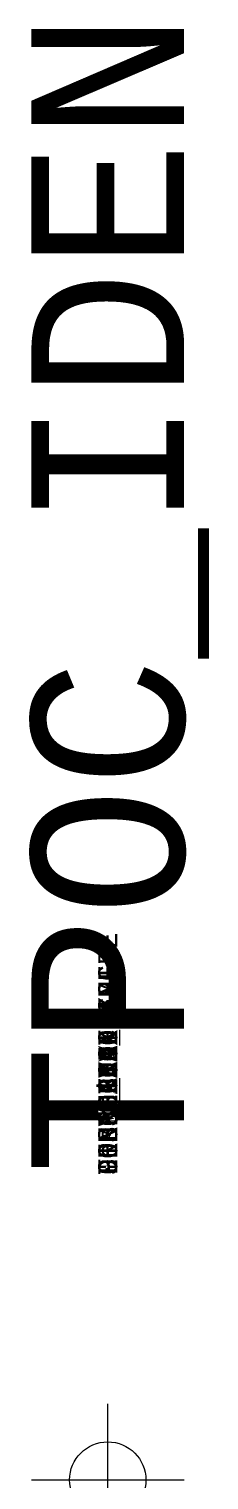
# Model space of a CAD drawing. Header units: inches. Extents: x -0.52 to 0.66, y 0 to 9.51.
import ezdxf
from ezdxf.enums import TextEntityAlignment as Align

# ---------------------------------------------------------------- set-up
doc = ezdxf.new("R2010")
doc.units = ezdxf.units.IN
doc.header["$LTSCALE"] = 25
doc.header["$MEASUREMENT"] = 0
doc.header["$PDMODE"] = 34
doc.header["$PDSIZE"] = 0.5
doc.layers.add('A-EQPM-POCM-IDEN', color=1, linetype='Continuous')
doc.layers.add('A-EQPM-POCM-IDEN-V', color=2, linetype='Continuous')
doc.styles.add('Arial', font='monos.ttf', dxfattribs={"height": 1})

msp = doc.modelspace()

# ---------------------------------------------------------------- linework, layer by layer
at = {"layer": 'A-EQPM-POCM-IDEN', "extrusion": (0, -1, -3.2051e-09)}
msp.add_point((0, 0), dxfattribs=at)

# ---------------------------------------------------------------- texts
at = {"layer": 'A-EQPM-POCM-IDEN', "style": 'Arial', "flags": 1}
for tag, text in [('CONNECTION_SIZE', ''), ('FILE_LIFECYCLE', ' '), ('FILE_TOOLNAME', ''), ('FILE_BUILDING', ' '), ('Location_PER', ''), ('FILE_PROCESS', ''), ('DISCIPLINE', ''), ('PRESS_MAX', ''), ('COMPONENT', ''), ('CONN_TYPE', ''), ('PRESS_MIN', ''), ('FLOW_MAX', ''), ('FLOW_AVG', ''), ('FILE_REV', ''), ('SERVICE', ''), ('POPOUT', ''), ('TPOC', ''), ('LPOC', '')]:
    msp.add_attdef(tag, text=text, height=0.125, rotation=90, dxfattribs=at).set_placement((0, 2), align=Align.MIDDLE_LEFT)
at = {"layer": 'A-EQPM-POCM-IDEN-V', "style": 'Arial'}
msp.add_attdef('TPOC_IDEN', text='', height=1, rotation=90, dxfattribs=at).set_placement((0, 2), align=Align.MIDDLE_LEFT)

doc.saveas('drawing.dxf')
